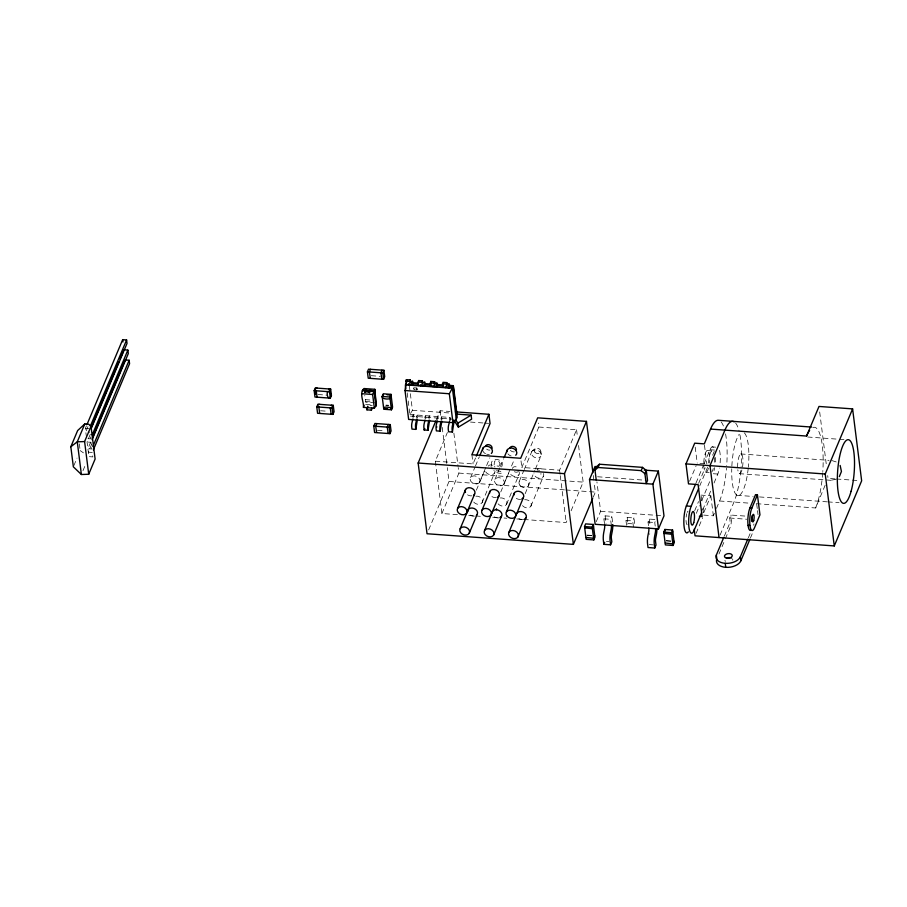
<?xml version="1.0" encoding="UTF-8"?>
<svg xmlns="http://www.w3.org/2000/svg" width="907" height="907" viewBox="0 0 907 907"><rect width="100%" height="100%" fill="white"/><g stroke="black" fill="none" stroke-linecap="round" stroke-linejoin="round"><path stroke-width="0.68" stroke-dasharray="4.54 3.4" d="M412.98 418.376L413.411 414.794L413.615 416.46A3.821 0.998 -85.8 0 1 413.626 418.331M649.639 534.348L649.763 533.701M86.46 437.231L85.349 428.421L86.448 425.814M87.979 426.641L85.78 431.857L89.725 432.14M73.875 465.574L77.027 458.08M91.63 444.328L88.33 452.162L92.276 452.446L92.831 456.924L88.897 456.629L87.061 442.004L90.349 434.181M90.643 442.197L87.9 448.716L91.845 449.01L90.995 442.299L87.061 442.004M82.991 470.676L85.677 464.293M377.493 430.292L385.305 430.553M413.671 388.377L413.921 387.788A1.769 1.349 22.8 0 0 415.655 390.01M417.039 389.409L416.789 390.01A1.769 1.349 22.8 0 0 415.712 387.935A1.769 1.349 22.8 0 0 413.535 388.706M412.594 416.256L413.218 414.782M416.438 416.54L417.254 415.077L417.458 416.744A3.821 0.998 -85.8 0 1 417.492 418.218M424.793 417.141L425.61 415.678L425.814 417.345A3.821 0.998 -85.8 0 1 425.848 418.433M428.637 417.424L429.26 415.939M436.369 419.669L440.122 410.746L449.872 411.449M441.017 418.32L441.641 416.846L441.845 418.512A3.821 0.998 -85.8 0 1 441.89 419.601M409.907 414.533L449.997 417.447L449.566 420.633M457.434 514.643L441.902 513.521L435.326 461.175L447.389 432.469M428.648 529.926L449.022 481.47L447.276 467.604M441.902 513.521L458.908 473.08L458.205 467.57M435.326 461.175L473.057 463.919L475.801 457.389M470.574 477.592L474.905 467.298M475.449 466.005L479.236 457.003M479.576 482.286A5.091 3.889 22.8 0 0 474.565 475.858A5.091 3.889 22.8 0 0 471.084 481.662A5.091 3.889 22.8 0 0 479.576 482.286L486.061 466.844M486.606 465.552L489.848 457.831M476.379 490.165L485.574 468.284M482.127 502.58L494.564 472.978M494.973 479.361L499.836 467.785M500.381 466.493L503.623 458.772M503.963 484.055A5.091 3.889 22.8 0 0 498.952 477.638A5.091 3.889 22.8 0 0 495.483 483.442A5.091 3.889 22.8 0 0 503.963 484.055L514.246 459.6M500.766 491.945L509.961 470.064M538.837 427.027L576.569 429.771L559.574 470.2L521.842 467.456L538.837 427.027L538.339 423.081M506.514 504.36L518.963 474.758M519.36 481.141L523.69 470.835M524.223 469.554L531.797 451.539M525.153 493.714L534.847 470.382M535.379 469.1L540.799 456.232A5.091 3.889 22.8 0 0 535.788 449.804A5.091 3.889 22.8 0 0 532.318 455.609A5.091 3.889 22.8 0 0 540.799 456.232M530.901 506.129L543.35 476.526M523.804 519.473L566.161 522.545L567.805 518.634M571.093 510.811L583.156 482.116L578.485 444.918M593.212 497.206L595.355 492.104L594.13 482.399M596.239 521.684L600.615 511.265L596.931 481.9M604.481 523.645L603.869 518.827L605.116 515.868L611.84 516.355L612.678 523.067A8.957 2.324 -85.8 0 1 612.724 523.781M611.352 525.346L610.592 519.314L611.84 516.355M626.567 525.255L625.955 520.425L627.202 517.466L633.925 517.954L634.685 523.985L627.961 523.498L626.714 526.457M633.437 526.944L632.678 520.913L633.925 517.954M648.505 525.652L648.04 522.035L649.287 519.076L656.01 519.564L654.763 522.523L655.523 528.554M689.592 481.277L696.134 465.745M696.02 482.966L703.537 465.076M704.081 463.794L709.988 449.736A14.954 3.889 -85.8 0 1 713.979 448.035M698.651 483.272L705.192 467.74M699.694 486.005L708.855 464.191M712.63 455.212L714.251 451.369M694.705 510.664L698.515 501.594M696.349 513.339L699.569 505.664M701.723 500.551L709.784 481.379M702.71 509.972L710.793 490.732M714.036 483.034L717.8 474.055A14.954 3.889 -85.8 0 0 719.466 468.012M703.764 512.648L710.839 495.812L701.236 495.12M696.134 533.225L702.664 517.693M703.753 515.097L713.356 515.8L714.387 513.328M716.462 508.396L719.58 500.993A44.862 11.666 -85.8 0 0 726.507 468.125M720.113 535.028L733.978 502.047A44.862 11.666 -85.8 0 0 740.906 469.18M724.319 536.116L729.625 523.486A2.494 0.646 -85.8 0 0 729.999 520.006L729.738 518.01L730.985 515.051L746.518 516.174M718.979 553.984L724.84 540.05M725.373 538.781L730.362 526.854A7.494 1.95 -85.8 0 0 731.325 517.863L730.985 515.051M748.32 537.862L750.973 531.547M750.44 537.998L753.105 531.661M756.495 503.68L815.597 507.977L825.336 484.803M410.542 413.479L412.436 410.293L409.08 383.616M501.65 466.946C505.868 457.888 487.195 455.983 492.274 467.094M532.477 450.745L534.983 448.818M836.005 479.35L830.472 480.279M831.9 460.563L837.229 462.275M371.28 375.691L380.237 376.337M318.017 394.511L326.974 395.157M365.317 399.658L372.119 400.157M365.544 401.518L372.358 402.005M375.169 402.901L365.634 402.209L364.784 395.486M385.985 405.078L388.547 405.259M385.86 405.372L388.423 405.554M365.657 404.431L371.485 404.851M807.695 437.004L838.023 439.192M839.428 439.294L845.063 439.702M370.033 405.554L372.267 405.712M412.436 410.293L449.951 413.025M410.395 416.098L453.217 419.215M320.613 410.758L328.3 411.313M470.495 422.061L483.068 422.968M484.463 423.07L488.658 423.376M712.052 446.902L715.657 447.162M709.988 449.736L714.784 450.087M707.109 450.53L712.641 450.926M740.679 453.931L829.089 460.359M699.966 463.352L705.453 463.749M835.041 478.885L828.046 478.374L827.694 475.608M836.447 478.987L858.85 480.608M739.25 473.658L831.152 480.325M705.544 472.162L709.149 472.422M717.8 474.055L713.004 473.715A14.954 3.889 -85.8 0 0 714.671 467.661M85.349 428.421L89.283 428.705M87.945 438.671L90.564 438.852L90.054 434.827M597.611 476.765L646.147 480.302M458.908 473.08L583.156 482.116M736.949 495.301L753.184 496.458M759.476 496.934L827.082 501.843M827.83 501.888L839.1 502.705M449.022 481.47L564.403 489.859M565.809 489.961L595.355 492.104M719.58 500.993L750.871 503.272M729.738 518.01L746.688 519.235M600.615 511.265L662.586 515.766M603.869 518.827L610.592 519.314M625.955 520.425L632.678 520.913M648.04 522.035L654.763 522.523M468.738 515.471L474.384 515.879M475.79 515.981L481.436 516.389M492.739 517.217L498.385 517.625M504.031 518.033L506.854 518.237M516.741 518.951L522.387 519.371M666.294 540.651L671.418 541.014M587.056 535.085L592.169 535.459M666.169 540.946L671.293 541.309M586.931 535.379L592.044 535.754M606.432 541.468L609.13 541.66M649.265 544.574L653.301 544.869M494.224 466.64L494.995 467.014M496.412 470.744C509.156 471.912 498.465 476.062 493.862 470.427M80.167 450.598L83.444 452.865M819.69 411.982L826.481 465.926M756.687 504.009L757.356 509.337M757.526 510.664L758.025 514.666M704.478 445.201L706.825 463.851M710.839 495.812L713.356 515.8M695.204 447.162L697.222 463.148M701.406 496.446L702.245 503.113M702.914 508.442L703.413 512.432M649.287 519.076L650.126 525.788M627.202 517.466L627.961 523.498M605.116 515.868L605.955 522.568A8.957 2.324 -85.8 0 1 606.035 524.053M593.257 475.461L593.96 481.016M576.569 429.771L577.442 436.652M559.574 470.2L560.095 474.338M560.265 475.71L566.161 522.545M521.015 460.892L521.842 467.456M471.901 454.724L473.057 463.919M453.874 433.138L458.035 466.198M449.997 417.447L450.178 418.853M440.122 410.746L441.187 419.669M442.219 427.378L447.094 466.209M429 418.785L429.453 415.962L429.657 417.628A3.821 0.998 -85.8 0 1 429.691 418.342M424.986 417.163L425.156 418.501M416.63 416.551L416.823 418.388M407.186 392.856L408.037 399.636M408.207 400.985L409.737 413.184M79.328 443.908L79.997 449.26M540.821 451.164L541.196 454.237M437.355 419.499L437.798 416.562L438.002 418.24A3.821 0.998 -85.8 0 1 438.047 419.317M496.254 497.58A5.091 3.889 22.8 0 1 490.506 495.279M498.805 517.874A5.091 3.889 22.8 0 1 493.057 515.584M471.855 495.812A5.091 3.889 22.8 0 1 466.107 493.51M474.418 516.106A5.091 3.889 22.8 0 1 468.67 513.804M523.192 519.654A5.091 3.889 22.8 0 1 517.443 517.353M520.641 499.349A5.091 3.889 22.8 0 1 514.893 497.059M524.643 499.757A5.091 3.889 22.8 0 1 530.833 502.727A5.091 3.889 22.8 0 1 528.94 507.625A5.091 3.889 22.8 0 1 522.421 505.516M543.452 473.465A5.091 3.889 22.8 0 1 539.359 478.261A5.091 3.889 22.8 0 1 533.985 472.785M537.091 470.155A5.091 3.889 22.8 0 1 539.62 470.336M541.275 473.919A3.401 2.608 22.8 0 1 540.436 473.953M537.08 469.645A3.401 2.608 22.8 0 1 540.187 468.545A3.401 2.608 22.8 0 1 543.18 470.744M475.869 496.208A5.091 3.889 22.8 0 1 482.059 499.179A5.091 3.889 22.8 0 1 480.166 504.077A5.091 3.889 22.8 0 1 473.647 501.968M494.973 470.994A5.091 3.889 22.8 0 1 489.939 474.633A5.091 3.889 22.8 0 1 485.211 469.236M490.846 466.788A5.091 3.889 22.8 0 1 492.07 467.286M489.281 454.362A5.091 3.889 22.8 0 1 486.742 454.18M485.517 453.693A5.091 3.889 22.8 0 1 482.921 451.051M489.939 450.076A3.401 2.608 22.8 0 1 486.685 449.135M488.306 466.107A3.401 2.608 22.8 0 1 491.401 464.996A3.401 2.608 22.8 0 1 494.394 467.196M500.256 497.977A5.091 3.889 22.8 0 1 506.446 500.947A5.091 3.889 22.8 0 1 504.553 505.857A5.091 3.889 22.8 0 1 498.034 503.736M519.053 471.697A5.091 3.889 22.8 0 1 515.607 476.492A5.091 3.889 22.8 0 1 509.564 472.048M511.14 455.949A5.091 3.889 22.8 0 1 507.92 453.84M514.337 451.845A3.401 2.608 22.8 0 1 510.482 450.303M518.271 471.549A3.401 2.608 22.8 0 1 514.36 471.697M512.444 468.511A3.401 2.608 22.8 0 1 514.938 466.708A3.401 2.608 22.8 0 1 518.373 468.284M812.763 427.548A44.862 11.666 -85.8 0 1 822.796 471.595M822.717 472.774A44.862 11.666 -85.8 0 1 815.597 507.977M735.588 423.047A44.862 11.666 -85.8 0 1 739.103 431.04M739.965 434.975A44.862 11.666 -85.8 0 1 741.098 466.833M744.33 432.866A31.904 8.288 -85.8 0 1 748.343 467.139M748.207 468.5A31.904 8.288 -85.8 0 1 738.185 495.641A31.904 8.288 -85.8 0 1 731.756 468.806M731.858 466.062A31.904 8.288 -85.8 0 1 739.262 434.215M737.64 467.468A9.966 2.596 -85.8 0 1 741.019 453.874A9.966 2.596 -85.8 0 1 742.414 467.774M741.915 470.007A9.966 2.596 -85.8 0 1 737.81 469.735M753.955 523.917A2.494 0.646 -85.8 0 1 753.626 525.232M732.618 558.995A3.923 2.313 -7.2 0 1 732.629 560.197M725.498 561.376A3.923 2.313 -7.2 0 1 724.954 560.265M721.19 422.004A44.862 11.666 -85.8 0 1 723.673 426.653M725.566 433.92A44.862 11.666 -85.8 0 1 726.688 465.79M719.512 450.394A14.954 3.889 -85.8 0 1 719.999 464.271M715.521 457.479A14.954 3.889 -85.8 0 1 715.204 463.919M687.132 524.756A6.882 1.791 -85.8 0 1 686.735 513.702M687.155 512.455A6.882 1.791 -85.8 0 1 688.107 511.151M708.582 462.967A10.941 2.846 -85.8 0 1 713.31 451.72M714.421 457.718A10.941 2.846 -85.8 0 1 714.206 463.33M713.265 468.511A10.941 2.846 -85.8 0 1 711.859 471.867M703.775 462.615A10.941 2.846 -85.8 0 1 707.483 450.462A10.941 2.846 -85.8 0 1 709.41 462.978M708.469 468.159A10.941 2.846 -85.8 0 1 703.775 465.382M416.551 387.686A1.769 1.349 22.8 0 1 416.086 389.999M414.148 390.101A1.769 1.349 22.8 0 1 413.841 389.795M450.223 419.465A3.821 0.998 -85.8 0 1 450.235 420.599M500.142 463.908L498.918 466.266L494.848 465.62L494.088 465.223L494.428 461.584A2.404 1.837 22.8 0 1 495.925 460.745L499.133 461.833L500.142 463.908M519.87 485.211A5.091 3.889 22.8 0 0 528.35 485.835A5.091 3.889 22.8 0 0 523.339 479.406A5.091 3.889 22.8 0 0 519.87 485.211M534.869 452.083A3.401 2.608 22.8 0 0 540.561 452.491A3.401 2.608 22.8 0 0 537.193 448.194A3.401 2.608 22.8 0 0 534.869 452.083"/><path stroke-width="1.36" d="M436.721 426.619L436.721 427.254M448.988 385.35L453.149 385.656L453.545 386.847L456.901 413.535L456.334 419.442L452.956 422.639L408.649 419.419L405.01 390.532L405.985 383.366M453.398 421.313L452.423 425.632A3.809 0.986 -85.8 0 0 452.151 430.009L452.4 432.038L448.568 431.766L448.307 429.737A3.809 0.986 -85.8 0 1 448.58 425.349L449.453 421.8M453.149 385.656L456.958 417.957M376.314 405.202L374.806 389.307L363.911 388.525C358.855 393.411 364.036 401.506 363.458 407.379L374.353 408.173L375.986 405.985L374.806 389.307M367.267 408.411L366.95 409.839L371.417 410.157L371.768 408.626M412.866 419.147L411.993 422.696A3.809 0.986 -85.8 0 0 411.721 427.072L411.982 429.102L415.814 429.385L417.22 420.485A3.821 0.998 -85.8 0 0 417.401 419.385M416.71 419.431L415.837 422.979A3.809 0.986 -85.8 0 0 415.565 427.356L415.814 429.385M425.054 420.032L424.193 423.58A3.809 0.986 -85.8 0 0 423.92 427.957L424.17 429.986L428.013 430.269L429.419 421.381A3.821 0.998 -85.8 0 0 429.601 420.27M428.898 420.315L428.025 423.864A3.809 0.986 -85.8 0 0 427.764 428.24L428.013 430.269M437.253 420.916L436.38 424.465A3.809 0.986 -85.8 0 0 436.108 428.852L436.369 430.882L440.212 431.154L441.618 422.265A3.821 0.998 -85.8 0 0 441.788 421.154M441.097 421.199L440.224 424.748A3.809 0.986 -85.8 0 0 439.952 429.124L440.212 431.154M363.458 407.379L364.092 405.112M366.326 390.214C365.963 387.992 363.843 393.241 365.17 392.266M369.591 391.654L370.532 389.817L370.453 391.314L374.172 391.575L374.5 390.804L362.607 389.942M70.825 446.754L77.651 430.542L84.793 423.943L88.727 424.227L91.006 426.347L95.11 459.033L88.716 474.248L81.381 474.508L73.354 466.822L70.825 446.754L77.276 441.822L84.793 423.943M86.993 424.51L122.66 339.672L126.595 339.966L127.025 343.402L91.369 428.229M90.383 426.097L126.595 339.966M88.716 474.248L84.6 441.562L91.006 426.347M91.017 428.127L118.998 361.576M120.087 358.957L123.386 351.134M92.208 434.941L127.864 350.113L123.93 349.83M92.287 438.285L125.211 359.977L129.145 360.26L129.576 363.696L93.364 449.838M92.095 439.68L128.306 353.549L127.864 350.113M92.933 446.391L129.145 360.26M314.173 390.645L315.285 387.981L330.658 389.092L331.452 395.486L330.341 398.15L314.978 397.039L314.173 390.645L329.536 391.756L330.658 389.092M317.212 388.117L315.647 388.309L314.774 390.384L316.214 390.486L317.019 396.881M316.77 406.892L317.892 404.227L333.254 405.338L334.059 411.733L332.937 414.397L317.575 413.286L316.77 406.892L332.132 408.003L333.254 405.338M319.82 404.363L318.255 404.556L317.382 406.631L318.822 406.733L319.627 413.127M328.731 388.956L330.046 389.352L329.173 391.427C325.851 390.067 327.03 399.477 329.978 397.822L330.851 395.747L330.533 393.196M331.338 405.202L332.654 405.599L331.781 407.674L330.216 407.867L331.146 413.966M367.426 371.825L368.548 369.16L383.91 370.271L384.715 376.666L383.593 379.33L368.231 378.219L367.426 371.825L382.799 372.936L383.91 370.271M370.475 369.296L369.353 371.961L370.283 378.06M365.272 392.005L365.963 390.713M370.328 390.951L369.41 392.822L369.466 391.257L362.278 390.713M381.994 370.135L380.872 372.8L381.802 378.899M367.766 406.177L366.95 409.839M367.879 406.948L367.267 408.388M382.176 396.461L383.298 393.797L390.974 394.352L392.584 407.141L391.461 409.805L383.786 409.25L382.176 396.461L389.851 397.017L390.974 394.352M383.219 394.488L382.346 396.563C380.815 399.295 392.062 400.157 390.033 397.119L390.906 395.044L391.178 395.951M373.775 426.131L374.897 423.467L390.259 424.578L391.064 430.972L389.942 433.637L374.58 432.526L373.775 426.131L389.137 427.242L390.259 424.578M376.813 423.603L375.691 426.267L376.62 432.367M392.38 405.542L391.541 409.114C392.334 406.903 382.028 406.155 383.854 408.547M407.005 384.545A3.809 0.986 -85.8 0 1 406.007 383.173L406.381 379.659L410.225 379.942L410.678 382.493L412.073 381.076A3.821 0.998 -85.8 0 1 412.923 382.244L412.515 385.373L412.152 383.502L410.848 384.817A3.809 0.986 -85.8 0 1 409.851 383.446L410.225 379.942M388.343 424.442L387.221 427.106L388.151 433.206M419.204 385.43A3.809 0.986 -85.8 0 1 418.206 384.058L418.569 380.543L422.413 380.827L422.866 383.378L424.272 381.96A3.821 0.998 -85.8 0 1 425.122 383.128L424.714 386.257L424.34 384.387L423.036 385.702A3.809 0.986 -85.8 0 1 422.05 384.33L422.413 380.827M431.392 386.314A3.809 0.986 -85.8 0 1 430.406 384.942L430.768 381.428L434.612 381.711L435.065 384.262L436.471 382.845A3.821 0.998 -85.8 0 1 437.321 384.012L436.913 387.142L436.539 385.271L435.235 386.597A3.809 0.986 -85.8 0 1 434.238 385.226L434.612 381.711M437.106 387.153L437.718 385.679L443.296 386.076M443.591 387.198A3.809 0.986 -85.8 0 1 442.593 385.826L442.967 382.323L446.8 382.595L447.264 385.146L448.659 383.729A3.821 0.998 -85.8 0 1 449.509 384.897L449.101 388.026L448.727 386.155L447.434 387.482A3.809 0.986 -85.8 0 1 446.437 386.11L446.8 382.595M424.17 429.986L424.793 428.512M449.294 388.037L449.917 386.563L453.035 386.79L449.328 393.751L452.956 422.639M592.679 498.476L573.383 544.381L427.038 533.747L418.15 463.024L435.836 420.939M452.4 432.038L453.806 423.15A3.821 0.998 -85.8 0 0 454.078 420.485M455.45 411.857L488.907 414.284L471.901 454.724L520.686 458.273L537.681 417.832L586.466 421.381L592.917 472.694M476.345 456.085L490.052 423.478L488.907 414.284M457.638 508.373L465.597 489.429M479.769 455.711L483.023 447.99M466.629 513.067A5.091 3.889 22.8 0 0 461.618 506.65A5.091 3.889 22.8 0 0 458.148 512.455A5.091 3.889 22.8 0 0 466.629 513.067L474.599 494.122M460.189 528.679L468.148 509.734M469.18 533.373A5.091 3.889 22.8 0 0 464.169 526.944A5.091 3.889 22.8 0 0 460.699 532.749A5.091 3.889 22.8 0 0 469.18 533.373L477.15 514.428M482.025 510.153L489.984 491.209M504.167 457.479L507.41 449.759M491.016 514.847A5.091 3.889 22.8 0 0 486.016 508.419A5.091 3.889 22.8 0 0 482.535 514.224A5.091 3.889 22.8 0 0 491.016 514.847L498.986 495.902M484.576 530.448L492.546 511.503A5.091 3.889 22.8 0 1 500.142 511.219A5.091 3.889 22.8 0 1 499.927 517.557M493.578 535.141A5.091 3.889 22.8 0 0 488.567 528.724A5.091 3.889 22.8 0 0 485.086 534.529A5.091 3.889 22.8 0 0 493.578 535.141L501.537 516.196M506.412 511.922L514.382 492.977M508.963 532.216L523.373 497.671M517.965 536.91A5.091 3.889 22.8 0 0 512.954 530.493A5.091 3.889 22.8 0 0 509.485 536.298A5.091 3.889 22.8 0 0 517.965 536.91L525.924 517.965M573.383 544.381L564.483 473.658L586.466 421.381M644.287 470.098L658.369 471.118L663.992 515.868L658.516 528.894L595.139 524.291L589.516 479.531L594.992 466.515L597.804 466.72M596.239 480.03L594.992 470.075L596.352 466.822L599.414 464.225L642.519 467.366L646.283 470.45L647.541 480.393L646.169 483.658L644.922 473.703L646.283 470.45M594.992 470.075L598.042 467.49L599.414 464.225M584.527 526.559L585.65 523.895L593.325 524.45L594.935 537.239L593.813 539.903L586.137 539.348L584.527 526.559L592.203 527.114L593.325 524.45M584.856 527.863L592.407 528.713L593.529 526.049M586.058 537.454L593.62 538.305L594.731 535.64M612.758 524.541A8.957 2.324 -85.8 0 1 612.316 530.98L611.454 535.334A3.004 0.782 -85.8 0 0 611.329 537.987L611.817 541.853L610.57 544.812L603.847 544.325L604.674 542.352M598.042 467.49L641.147 470.62L642.519 467.366M658.516 528.894L652.893 484.145L658.369 471.118M699.388 516.344L702.131 516.537L698.107 484.576L688.504 483.873L685.998 463.896L694.705 443.172L704.308 443.874L710.532 429.068A44.862 11.666 -85.8 0 1 718.287 420.281L811.493 427.061M648.8 528.067A3.968 1.032 -85.8 0 1 648.618 532.205L647.949 535.549A7.993 2.075 -85.8 0 0 647.564 543.905L648.017 547.533L654.741 548.021L655.988 545.062L655.5 541.196A3.004 0.782 -85.8 0 1 655.625 538.543L656.487 534.2A8.957 2.324 -85.8 0 0 656.94 528.532M663.765 532.126L664.888 529.461L672.575 530.017L674.173 542.805L673.062 545.47L665.375 544.903L663.765 532.126L671.452 532.681L672.575 530.017M664.094 533.429L671.656 534.28L672.767 531.615M665.296 543.01L672.858 543.871L673.98 541.207M688.345 531.842A14.954 3.889 -85.8 0 1 683.957 525.21A14.954 3.889 -85.8 0 1 686.35 505.981L695.476 484.247M701.633 512.546L694.161 530.3A14.954 3.889 -85.8 0 1 688.923 527.194A14.954 3.889 -85.8 0 1 691.145 506.333L698.617 488.567M749.908 539.257L740.86 560.798A12.46 7.347 -7.2 0 1 725.747 567.328A12.46 7.347 -7.2 0 1 716.847 559.052L716.349 555.061L723.786 537.375M750.713 530.346A12.46 3.243 -85.8 0 1 747.844 522.557A12.46 3.243 -85.8 0 1 749.919 507.999L755.52 494.678L757.436 494.825L759.953 514.802L754.352 528.123A12.46 3.243 -85.8 0 1 749.987 525.527L748.06 525.391M749.987 525.527A12.46 3.243 -85.8 0 1 751.835 508.147L757.436 494.825M740.86 560.798L740.361 556.796L747.787 539.121M710.532 429.068L806.55 436.052L818.998 406.449L852.603 408.887L861.65 480.812L834.27 545.935L695.045 535.822L694.206 529.155M834.27 545.935L825.234 474.01L852.603 408.887M371.677 407.799L371.417 410.157M374.353 408.173L372.63 394.488L374.172 391.575L375.986 405.985M839.338 476.628L841.435 471.504L840.154 465.45M458.364 427.14L457.865 423.138L471.118 415.134L471.629 419.136L458.364 427.14L453.908 420.088M84.6 441.562L77.276 441.822L81.381 474.508M405.758 381.144L409.601 381.416M417.957 382.028L421.789 382.3M430.145 382.913L433.988 383.196M442.344 383.797L446.187 384.08M411.551 382.629L418.478 383.139M425.417 383.638L430.961 384.046M436.505 384.443L443.432 384.953M413.138 383.888L418.705 384.296M425.338 384.772L431.437 385.214M405.01 390.532L449.328 393.751M365.17 391.223L369.625 391.552M364.671 391.711L369.138 392.039M387.062 394.772L389.625 394.953M361.734 393.695L372.63 394.488M385.135 408.649L387.697 408.83M456.028 414.046L471.118 415.134M685.998 463.896L825.234 474.01M418.15 463.024L564.483 473.658M589.516 479.531L652.893 484.145M749.919 507.999L751.835 508.147M686.35 505.981L691.145 506.333M641.147 470.62L644.922 473.703M406.767 382.153L406.381 379.659M455.631 419.612L457.865 423.138M716.349 555.061A12.46 7.347 -7.2 0 0 725.237 563.326L725.747 567.328M719.047 537.568L710 465.642L724.931 430.111A44.862 11.666 -85.8 0 1 734.182 421.812M671.452 532.681L673.062 545.47M664.888 529.461L665.092 531.06M654.741 548.021L654.287 544.393A7.993 2.075 -85.8 0 1 654.661 536.037L655.33 532.692A3.968 1.032 -85.8 0 0 655.523 528.554M610.57 544.812L610.116 541.184A7.993 2.075 -85.8 0 1 610.49 532.828L611.159 529.484A3.968 1.032 -85.8 0 0 611.352 525.346M603.847 544.325L603.393 540.697A7.993 2.075 -85.8 0 1 603.779 532.341L604.447 528.996A3.968 1.032 -85.8 0 0 604.629 524.858M592.203 527.114L593.813 539.903M496.401 508.77L496.526 509.779M456.334 419.442L452.412 388.264L405.361 384.851L405.882 388.91M445.099 386.405L445.258 387.754M432.9 385.52L433.07 386.858M430.768 381.428L431.018 383.412M420.701 384.636L420.871 385.974M408.513 383.74L408.683 385.09M389.851 397.017L391.461 409.805M382.799 372.936L383.593 379.33M389.137 427.242L389.942 433.637M332.132 408.003L332.937 414.397M329.536 391.756L330.341 398.15M314.933 391.654L315.251 394.216M122.66 339.672L122.944 341.962M489.587 493.193A5.091 3.889 22.8 0 1 496.492 490.199A5.091 3.889 22.8 0 1 497.376 497.263M465.495 492.49A5.091 3.889 22.8 0 1 470.869 487.932A5.091 3.889 22.8 0 1 473.919 494.916M467.751 511.718A5.091 3.889 22.8 0 1 474.055 508.453A5.091 3.889 22.8 0 1 476.47 515.21M516.933 513.271A5.091 3.889 22.8 0 1 524.529 512.988A5.091 3.889 22.8 0 1 524.325 519.326M513.974 494.973A5.091 3.889 22.8 0 1 520.879 491.968A5.091 3.889 22.8 0 1 521.774 499.031M482.626 449.985A5.091 3.889 22.8 0 1 488.918 446.709A5.091 3.889 22.8 0 1 491.345 453.466M485.506 446.437A3.401 2.608 22.8 0 1 489.281 444.804A3.401 2.608 22.8 0 1 492.025 448.307M507.013 451.754A5.091 3.889 22.8 0 1 513.305 448.477A5.091 3.889 22.8 0 1 515.732 455.246M509.893 448.217A3.401 2.608 22.8 0 1 513.668 446.573A3.401 2.608 22.8 0 1 516.412 450.087M806.55 436.052A44.862 11.666 -85.8 0 1 809.611 430.383M752.13 515.72A3.821 0.998 -85.8 0 1 751.563 521.049M740.361 556.796A12.46 7.347 -7.2 0 1 725.237 563.326M726.881 558.088A3.923 2.313 -7.2 0 1 731.586 558.043M506.934 516.004A5.091 3.889 22.8 0 0 515.414 516.616A5.091 3.889 22.8 0 0 510.403 510.188A5.091 3.889 22.8 0 0 506.934 516.004M851.095 491.288A31.904 8.288 -85.8 0 0 849.281 440.02A31.904 8.288 -85.8 0 0 837.399 483.17A31.904 8.288 -85.8 0 0 851.095 491.288M753.717 520.505A3.821 0.998 -85.8 0 0 753.502 514.36A3.821 0.998 -85.8 0 0 752.073 519.53A3.821 0.998 -85.8 0 0 753.717 520.505M726.428 558.1A3.923 2.313 -7.2 0 0 732.255 555.594A3.923 2.313 -7.2 0 0 726.371 554.086A3.923 2.313 -7.2 0 0 726.428 558.1M693.764 522.579A6.882 1.791 -85.8 0 0 693.379 511.525A6.882 1.791 -85.8 0 0 690.817 520.833A6.882 1.791 -85.8 0 0 693.764 522.579"/></g></svg>
